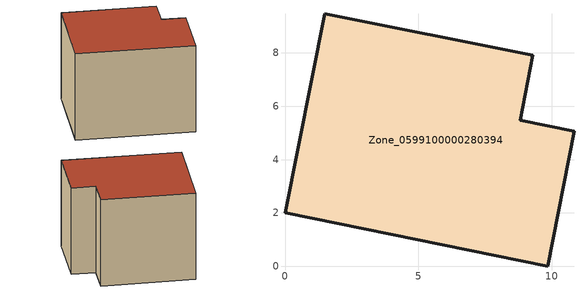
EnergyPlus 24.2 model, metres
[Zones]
Zone_0599100000280394
 floor ground (C_G): 0,2.01 1.49,9.46 9.29,7.91 8.81,5.47 10.83,5.06 9.84,0 z0
 wall outside (C_F): 9.84,0 10.83,5.06 8.81,5.47 9.29,7.91 1.49,9.46 0,2.01 9.84,0 z0:7.96
 roof outside (C_R): 1.49,9.46 0,2.01 9.84,0 10.83,5.06 8.81,5.47 9.29,7.91 z7.96
[BUILDING]
Pand.0599100000280394: North Axis=0; Terrain=City; Loads Convergence Tolerance Value=0.04; Temperature Convergence Tolerance Value=0.4; Solar Distribution=FullExterior; Maximum Number of Warmup Days=25; Minimum Number of Warmup Days=1
[Site:Location]
Rotterdam.The.Hague.AP_ZH_NLD Design_Conditions: Latitude=51.96; Longitude=4.45; Time Zone=1; Elevation=-4.5
[SITE:GROUNDTEMPERATURE:BUILDINGSURFACE]
18, 18, 18, 18, 18, 18, 18, 18, 18, 18, 18, 18
[MATERIAL] Thermal Absorptance=0.9; Solar Absorptance=0.7; Visible Absorptance=0.7
Name | Roughness | Thickness | Conductivity | Density | Specific Heat
G.TC.1946 | MediumSmooth | 0.15 | 1 | 540 | 1210
F.TC.1946 | Rough | 0.3 | 0.857143 | 1920 | 840
R.TC.1946 | MediumRough | 0.2 | 0.909091 | 1500 | 1000
[CONSTRUCTION]
C_G: G.TC.1946
C_F: F.TC.1946
C_R: R.TC.1946
[ZONE]
Zone_0599100000280394: Type=1; Multiplier=1; Ceiling Height=Autocalculate; Volume=Autocalculate; Floor Area=autocalculate; Part of Total Floor Area=Yes
[ZONEINFILTRATION:DESIGNFLOWRATE]
Infil_Zone_0599100000280394: Zone or ZoneList or Space or SpaceList=Zone_0599100000280394; Schedule=AlwaysOn; Design Flow Rate Calculation Method=Flow/Area; Flow Rate per Floor Area=0.003; Constant Term Coefficient=1; Temperature Term Coefficient=0; Velocity Term Coefficient=0; Velocity Squared Term Coefficient=0
[HVACTEMPLATE:ZONE:IDEALLOADSAIRSYSTEM]
Zone_0599100000280394: Maximum Heating Supply Air Temperature=50; Minimum Cooling Supply Air Temperature=13; Maximum Heating Supply Air Humidity Ratio=0.0156; Minimum Cooling Supply Air Humidity Ratio=0.0077; Heating Limit=NoLimit; Cooling Limit=NoLimit; Dehumidification Control Type=ConstantSensibleHeatRatio; Cooling Sensible Heat Ratio=0.7; Dehumidification Setpoint=60; Humidification Control Type=None; Humidification Setpoint=30; Outdoor Air Method=None; Outdoor Air Flow Rate per Person=0.00944; Outdoor Air Flow Rate per Zone Floor Area=0; Outdoor Air Flow Rate per Zone=0; Demand Controlled Ventilation Type=None; Outdoor Air Economizer Type=NoEconomizer; Heat Recovery Type=None; Sensible Heat Recovery Effectiveness=0.7; Latent Heat Recovery Effectiveness=0.65
[ZONECONTROL:THERMOSTAT]
ThermostatControl_Zone_0599100000280394: Zone or ZoneList=Zone_0599100000280394; Control Type Schedule=DualSetpointControlType; Control 1=Thermostat_Zone_0599100000280394; Temperature Difference Between Cutout And Setpoint=0
[THERMOSTATSETPOINT:DUALSETPOINT]
Thermostat_Zone_0599100000280394: Heating Setpoint Temperature Schedule=HeatingSetpoint_Zone_0599100000280394; Cooling Setpoint Temperature Schedule=CoolingSetpoint_Zone_0599100000280394
[SCHEDULE:COMPACT]
HeatingSetpoint_Zone_0599100000280394: Through: 12/31, For: AllDays, Until: 24:00, 21
CoolingSetpoint_Zone_0599100000280394: Through: 12/31, For: AllDays, Until: 24:00, 24
DualSetpointControlType: Through: 12/31, For: AllDays, Until: 24:00, 4
AlwaysOn: Through: 12/31, For: AllDays, Until: 24:00, 1
